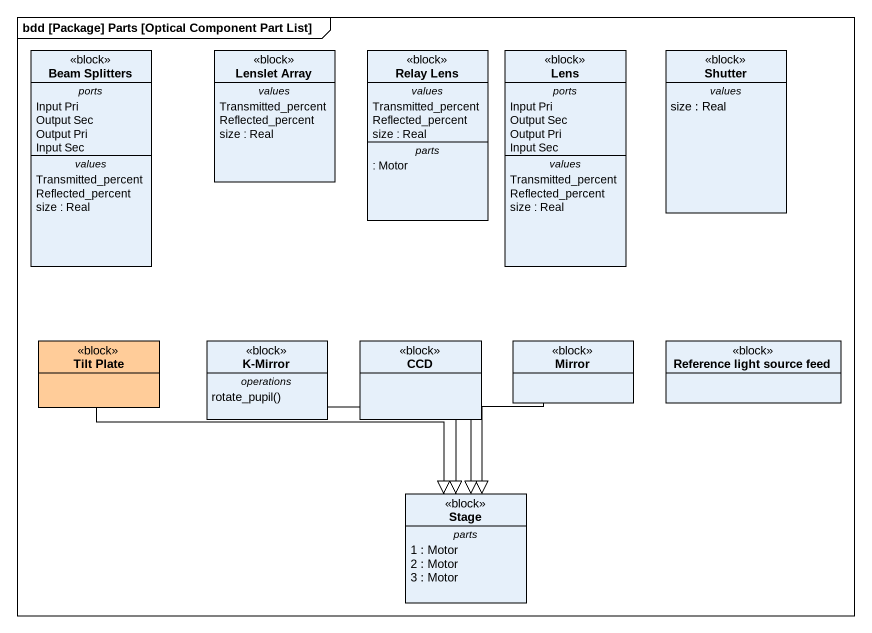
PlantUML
@startuml
mainframe bdd [Package] Parts [Optical Component Part List]
hide circle
hide empty members
class "Beam Splitters" as Beam_Splitters <<block>> {
  -- ports --
  Input Pri
  Output Sec
  Output Pri
  Input Sec
  -- values --
  Transmitted_percent
  Reflected_percent
  size : Real
}
class "Lenslet Array" as Lenslet_Array <<block>> {
  -- values --
  Transmitted_percent
  Reflected_percent
  size : Real
}
class "Relay Lens" as Relay_Lens <<block>> {
  -- values --
  Transmitted_percent
  Reflected_percent
  size : Real
  -- parts --
  : Motor
}
class Lens <<block>> {
  -- ports --
  Input Pri
  Output Sec
  Output Pri
  Input Sec
  -- values --
  Transmitted_percent
  Reflected_percent
  size : Real
}
class Shutter <<block>> {
  -- values --
  size : Real
}
class "Tilt Plate" as Tilt_Plate <<block>> #FFCC99
class "K-Mirror" as K_Mirror <<block>> {
  -- operations --
  rotate_pupil()
}
class CCD <<block>>
class Mirror <<block>>
class "Reference light source feed" as Reference_light_source_feed <<block>>
class Stage <<block>> {
  -- parts --
  1 : Motor
  2 : Motor
  3 : Motor
}
Tilt_Plate -right-|> Stage
K_Mirror --|> Stage
CCD --|> Stage
Mirror --|> Stage
@enduml
